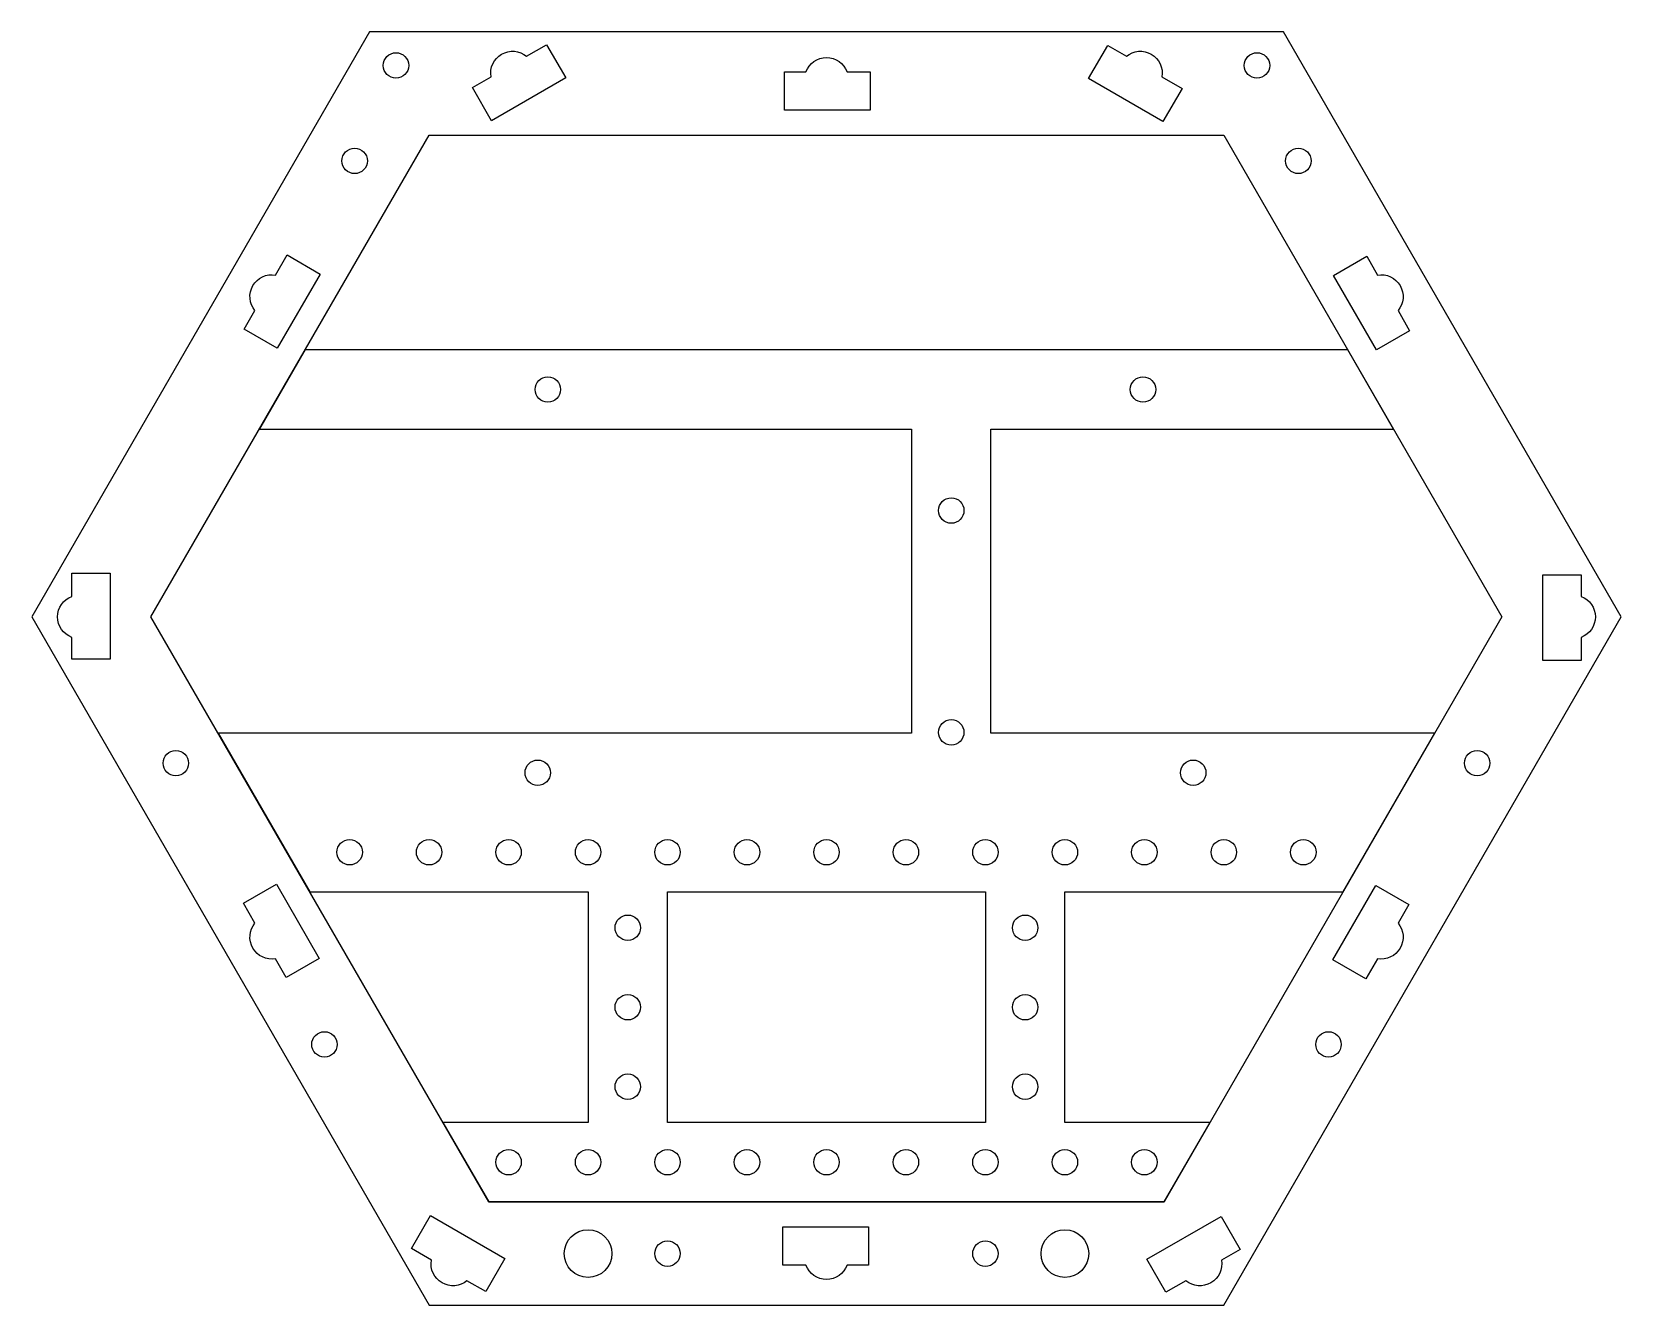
# Model space of a CAD drawing. Header units: millimetres. Extents: x 2043 to 2243, y 3169 to 3329.
import ezdxf

# ---------------------------------------------------------------- set-up
doc = ezdxf.new("R2010")
doc.units = ezdxf.units.MM

msp = doc.modelspace()

# ---------------------------------------------------------------- linework, layer by layer
for points in [[(2193.47, 3169.28), (2243.47, 3255.88), (2200.97, 3329.49), (2085.97, 3329.49), (2043.47, 3255.88), (2093.47, 3169.28)], [(2185.97, 3182.27), (2100.97, 3182.27), (2058.47, 3255.88), (2093.47, 3316.5), (2193.47, 3316.5), (2228.47, 3255.88)], [(2220.04, 3241.27), (2164.17, 3241.27), (2164.17, 3279.49), (2214.84, 3279.49), (2209.07, 3289.49), (2077.88, 3289.49), (2072.11, 3279.49), (2154.17, 3279.49), (2154.17, 3241.27), (2066.91, 3241.27), (2078.46, 3221.27), (2113.47, 3221.27), (2113.47, 3192.27), (2095.2, 3192.27), (2100.97, 3182.27), (2185.97, 3182.27), (2191.75, 3192.27), (2173.47, 3192.27), (2173.47, 3221.27), (2208.49, 3221.27)], [(2123.47, 3221.27), (2163.47, 3221.27), (2163.47, 3192.27), (2123.47, 3192.27)]]:
    msp.add_lwpolyline(points, close=True)
for points in [[(2098.91, 3322.47), (2101.26, 3323.83, -0.697486), (2105.73, 3326.41), (2108.26, 3327.87), (2110.66, 3323.71), (2101.31, 3318.31)], [(2138.17, 3324.44), (2140.89, 3324.44, -0.697486), (2146.06, 3324.44), (2148.97, 3324.44), (2148.97, 3319.64), (2138.17, 3319.64)], [(2178.86, 3327.77), (2181.21, 3326.41, -0.697486), (2185.68, 3323.83), (2188.21, 3322.37), (2185.81, 3318.21), (2176.46, 3323.61)], [(2070.2, 3292.07), (2071.56, 3294.42, -0.697486), (2074.14, 3298.89), (2075.6, 3301.42), (2079.75, 3299.02), (2074.35, 3289.67)], [(2211.45, 3301.25), (2212.81, 3298.89, -0.697486), (2215.39, 3294.42), (2216.85, 3291.89), (2212.69, 3289.49), (2207.29, 3298.85)], [(2048.52, 3250.58), (2048.52, 3253.3, -0.697486), (2048.52, 3258.46), (2048.52, 3261.38), (2053.32, 3261.38), (2053.32, 3250.58)], [(2238.42, 3261.18), (2238.42, 3258.46, -0.697486), (2238.42, 3253.3), (2238.42, 3250.38), (2233.62, 3250.38), (2233.62, 3261.18)], [(2075.5, 3210.52), (2074.14, 3212.87, -0.697486), (2071.56, 3217.34), (2070.1, 3219.87), (2074.25, 3222.27), (2079.65, 3212.92)], [(2216.75, 3219.7), (2215.39, 3217.34, -0.697486), (2212.81, 3212.87), (2211.35, 3210.34), (2207.19, 3212.74), (2212.59, 3222.1)], [(2100.59, 3171), (2098.23, 3172.36, -0.697486), (2093.76, 3174.94), (2091.24, 3176.4), (2093.64, 3180.56), (2102.99, 3175.16)], [(2195.54, 3176.3), (2193.18, 3174.94, -0.697486), (2188.71, 3172.36), (2186.19, 3170.9), (2183.79, 3175.06), (2193.14, 3180.46)], [(2148.77, 3174.33), (2146.06, 3174.33, -0.697486), (2140.89, 3174.33), (2137.97, 3174.33), (2137.97, 3179.13), (2148.77, 3179.13)]]:
    msp.add_lwpolyline(points, format="xyb", close=True)
for centre, radius in [((2089.3, 3325.26), 1.6), ((2197.64, 3325.26), 1.6), ((2084.1, 3313.25), 1.6), ((2202.85, 3313.25), 1.6), ((2108.41, 3284.49), 1.6), ((2183.3, 3284.49), 1.6), ((2159.17, 3269.26), 1.6), ((2159.17, 3241.35), 1.6), ((2061.6, 3237.48), 1.6), ((2225.35, 3237.48), 1.6), ((2107.14, 3236.27), 1.6), ((2189.62, 3236.27), 1.6), ((2083.47, 3226.27), 1.6), ((2093.47, 3226.27), 1.6), ((2103.47, 3226.27), 1.6), ((2113.47, 3226.27), 1.6), ((2123.47, 3226.27), 1.6), ((2133.47, 3226.27), 1.6), ((2143.47, 3226.27), 1.6), ((2153.47, 3226.27), 1.6), ((2163.47, 3226.27), 1.6), ((2173.47, 3226.27), 1.6), ((2183.47, 3226.27), 1.6), ((2193.47, 3226.27), 1.6), ((2203.47, 3226.27), 1.6), ((2118.47, 3216.77), 1.6), ((2168.47, 3216.77), 1.6), ((2118.47, 3206.77), 1.6), ((2168.47, 3206.77), 1.6), ((2080.3, 3202.09), 1.6), ((2206.64, 3202.09), 1.6), ((2118.47, 3196.77), 1.6), ((2168.47, 3196.77), 1.6), ((2103.47, 3187.27), 1.6), ((2113.47, 3187.27), 1.6), ((2123.47, 3187.27), 1.6), ((2133.47, 3187.27), 1.6), ((2143.47, 3187.27), 1.6), ((2153.47, 3187.27), 1.6), ((2163.47, 3187.27), 1.6), ((2173.47, 3187.27), 1.6), ((2183.47, 3187.27), 1.6), ((2113.47, 3175.77), 3), ((2173.47, 3175.77), 3), ((2123.47, 3175.77), 1.6), ((2163.47, 3175.77), 1.6)]:
    msp.add_circle(centre, radius)

doc.saveas('drawing.dxf')
